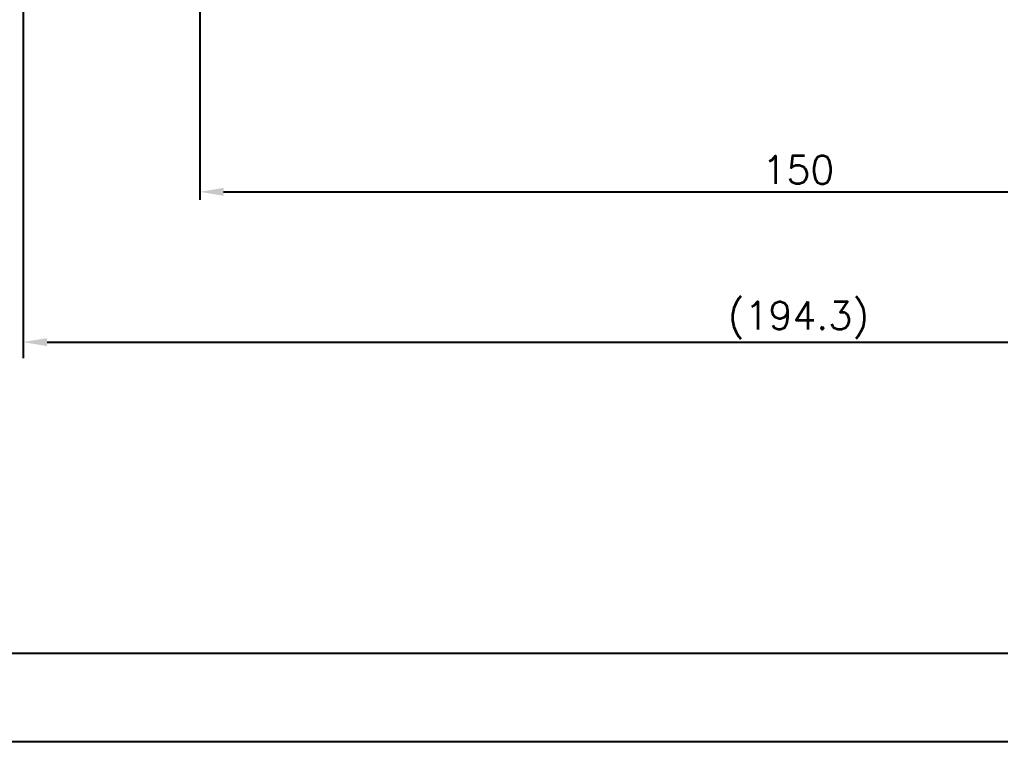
# Model space of a CAD drawing. Extents: x 2027 to 2621, y 11804 to 12224.
# Drawn here: x 2373.5 to 2496.3, y 11803.6 to 11894 of the extents above; entities that cross this region are included whole.
import ezdxf

# ---------------------------------------------------------------- set-up
doc = ezdxf.new("R2010")
doc.units = 0
doc.header["$LTSCALE"] = 7
doc.header["$MEASUREMENT"] = 0
doc.layers.get('0').update_dxf_attribs({"color": 2, "linetype": 'CONTINUOUS'})
for name, color, linetype in [('D', 2, 'CONTINUOUS'), ('DIM', 2, 'CONTINUOUS'), ('TXT', 4, 'CONTINUOUS')]:
    doc.layers.add(name, color=color, linetype=linetype)
doc.styles.add('GHS', font='ROMANS.shx', dxfattribs={"bigfont": 'GHS.shx'})

msp = doc.modelspace()

# ---------------------------------------------------------------- linework, layer by layer
at = {"linetype": 'Continuous'}
msp.add_lwpolyline([(2026.734209870176, 11803.59154183538), (2620.734209870197, 11803.59154183538), (2620.734209870197, 12223.59154183539), (2026.734209870176, 12223.59154183539)], close=True, dxfattribs=at)
at = {"layer": 'D'}
for p, q in [((2373.91471010191, 11947.59469488562), (2373.91471010191, 11851.59202338882)), ((2376.91471010191, 11853.59202338882), (2565.175638956985, 11853.59202338882))]:
    msp.add_line(p, q, dxfattribs=at)
msp.add_solid([(2376.91471010191, 11854.09202338882), (2376.91471010191, 11853.09202338882), (2373.91471010191, 11853.59202338882)], dxfattribs=at)
at = {"layer": 'DIM'}
for p, q in [((2396.044218104113, 11920.42840477082), (2396.044218104113, 11871.41465427391)), ((2399.044218104113, 11872.41465427391), (2543.044251305712, 11872.41465427391))]:
    msp.add_line(p, q, dxfattribs=at)
msp.add_solid([(2399.044218104113, 11872.91465427391), (2399.044218104113, 11871.91465427391), (2396.044218104113, 11872.41465427391)], dxfattribs=at)
at = {"layer": 'TXT', "color": 4, "linetype": 'Continuous'}
msp.add_line((2606.734209870176, 11814.59154183538), (2052.734209870172, 11814.59154183538), dxfattribs=at)

# ---------------------------------------------------------------- texts
at = {"layer": 'D', "insert": (2471.045174529448, 11856.34202338882), "char_height": 3.5, "attachment_point": 5, "style": 'GHS'}
msp.add_mtext('\\A1;(194.3)', dxfattribs=at)
at = {"layer": 'DIM', "insert": (2471.044234704912, 11875.16465427391), "char_height": 3.5, "attachment_point": 5, "style": 'GHS'}
msp.add_mtext('\\A1;150', dxfattribs=at)

doc.saveas('drawing.dxf')
